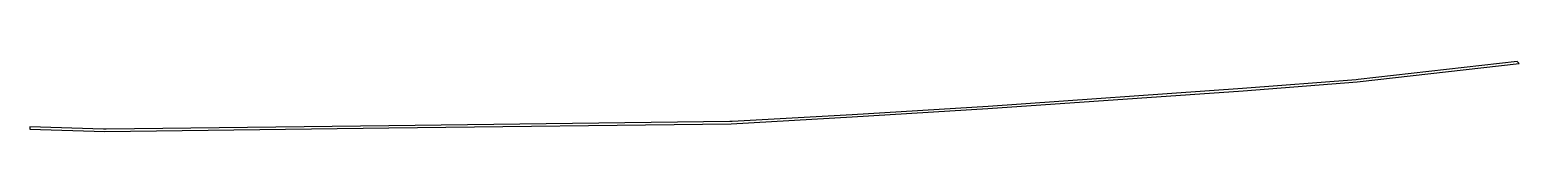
# Model space of a CAD drawing. Header units: metres. Extents: x 0.5 to 13.9, y -15.2 to -14.6.
import ezdxf

# ---------------------------------------------------------------- set-up
doc = ezdxf.new("R2010")
doc.units = ezdxf.units.M

msp = doc.modelspace()

# ---------------------------------------------------------------- linework, layer by layer
for p, q in [((12.4717, -14.7939), (13.9334, -14.6264)), ((13.9154, -14.6083), (12.4788, -14.7729)), ((13.9334, -14.6264), (13.9154, -14.6083)), ((12.461, -14.7746), (11.4363, -14.8543)), ((12.4788, -14.7729), (12.461, -14.7746)), ((9.13777, -15.0356), (11.441, -14.8741)), ((11.4363, -14.8543), (9.13901, -15.0154)), ((11.441, -14.8741), (12.4717, -14.7939)), ((9.13901, -15.0154), (7.91135, -15.0903)), ((7.91193, -15.1103), (9.13777, -15.0356)), ((3.73206, -15.1901), (1.17865, -15.2225)), ((6.80768, -15.1524), (3.73206, -15.1901)), ((3.73206, -15.2102), (6.81923, -15.1722)), ((6.82941, -15.1517), (6.80768, -15.1524)), ((6.81923, -15.1722), (7.91193, -15.1103)), ((7.91135, -15.0903), (6.82941, -15.1517)), ((1.15613, -15.2223), (0.490005, -15.2001)), ((0.490005, -15.2001), (0.490005, -15.2201)), ((0.490005, -15.2201), (1.16725, -15.2427)), ((1.17865, -15.2225), (1.15613, -15.2223)), ((1.16725, -15.2427), (3.73206, -15.2102))]:
    msp.add_line(p, q)

doc.saveas('drawing.dxf')
